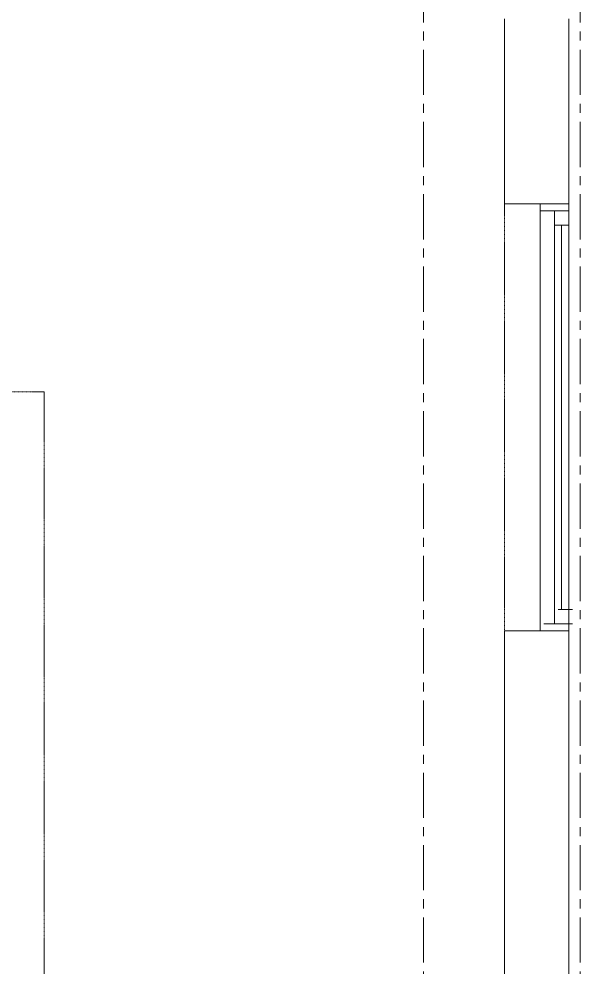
# Model space of a CAD drawing. Header units: millimetres. Extents: x 26027 to 581921, y 7230 to 233891.
# Drawn here: x 522577 to 524549, y 182500 to 185830 of the extents above; entities that cross this region are included whole.
import ezdxf

# ---------------------------------------------------------------- set-up
doc = ezdxf.new("R2010")
doc.units = ezdxf.units.MM
doc.header["$LTSCALE"] = 5
doc.linetypes.add('CENTER', pattern=[50.8, 31.75, -6.35, 6.35, -6.35])
doc.linetypes.add('HIDDEN2', pattern=[0.1875, 0.125, -0.0625])
for name, color, linetype, lineweight in [('Aluminum', 252, 'Continuous', 5), ('Proj', 252, 'HIDDEN2', 5), ('Walls', 252, 'Continuous', 5)]:
    doc.layers.add(name, color=color, linetype=linetype, lineweight=lineweight)
doc.layers.add('axes', color=252, linetype='Continuous')

msp = doc.modelspace()

# ---------------------------------------------------------------- linework, layer by layer
at = {"layer": 'Aluminum'}
for p, q in [((524408.8, 183680.8, 0), (524408.8, 185180.8, 0)), ((524508.8, 183680.8, 0), (524508.8, 185180.8, 0)), ((524408.8, 185155.8, 0), (524508.8, 185155.8, 0)), ((524458.8, 183705.8, 0), (524458.8, 185155.8, 0)), ((524458.8, 185105.8, 0), (524508.8, 185105.8, 0)), ((524483.8, 185105.8, 0), (524483.8, 183755.8, 0)), ((524471.7, 183755.8, 0), (524521.7, 183755.8, 0)), ((524421.7, 183705.8, 0), (524521.7, 183705.8, 0))]:
    msp.add_line(p, q, dxfattribs=at)
at = {"layer": 'axes', "linetype": 'CENTER', "lineweight": 0}
for p, q in [((523998.8, 120285.6, 0), (523998.8, 205820.3, 0)), ((524548.8, 120285.6, 0), (524548.8, 205820.3, 0))]:
    msp.add_line(p, q, dxfattribs=at)
at = {"layer": 'Proj'}
msp.add_line((524283.8, 185180.8, 0), (524283.8, 183680.8, 0), dxfattribs=at)
at = {"layer": 'Proj', "elevation": 2.4}
msp.add_lwpolyline([(522665.8, 184520.3), (522665.8, 173210.3), (481702.2, 173210.3), (481702.2, 184520.3)], close=True, dxfattribs=at)
at = {"layer": 'Walls'}
for p, q in [((524283.8, 185830.3, 0), (524283.8, 185180.8, 0)), ((524508.8, 185830.3, 0), (524508.8, 185180.8, 0)), ((524508.8, 185180.8, 0), (524283.8, 185180.8, 0)), ((524283.8, 181990.8, 0), (524283.8, 183680.8, 0)), ((524508.8, 183680.8, 0), (524283.8, 183680.8, 0)), ((524508.8, 181990.8, 0), (524508.8, 183680.8, 0))]:
    msp.add_line(p, q, dxfattribs=at)

doc.saveas('drawing.dxf')
